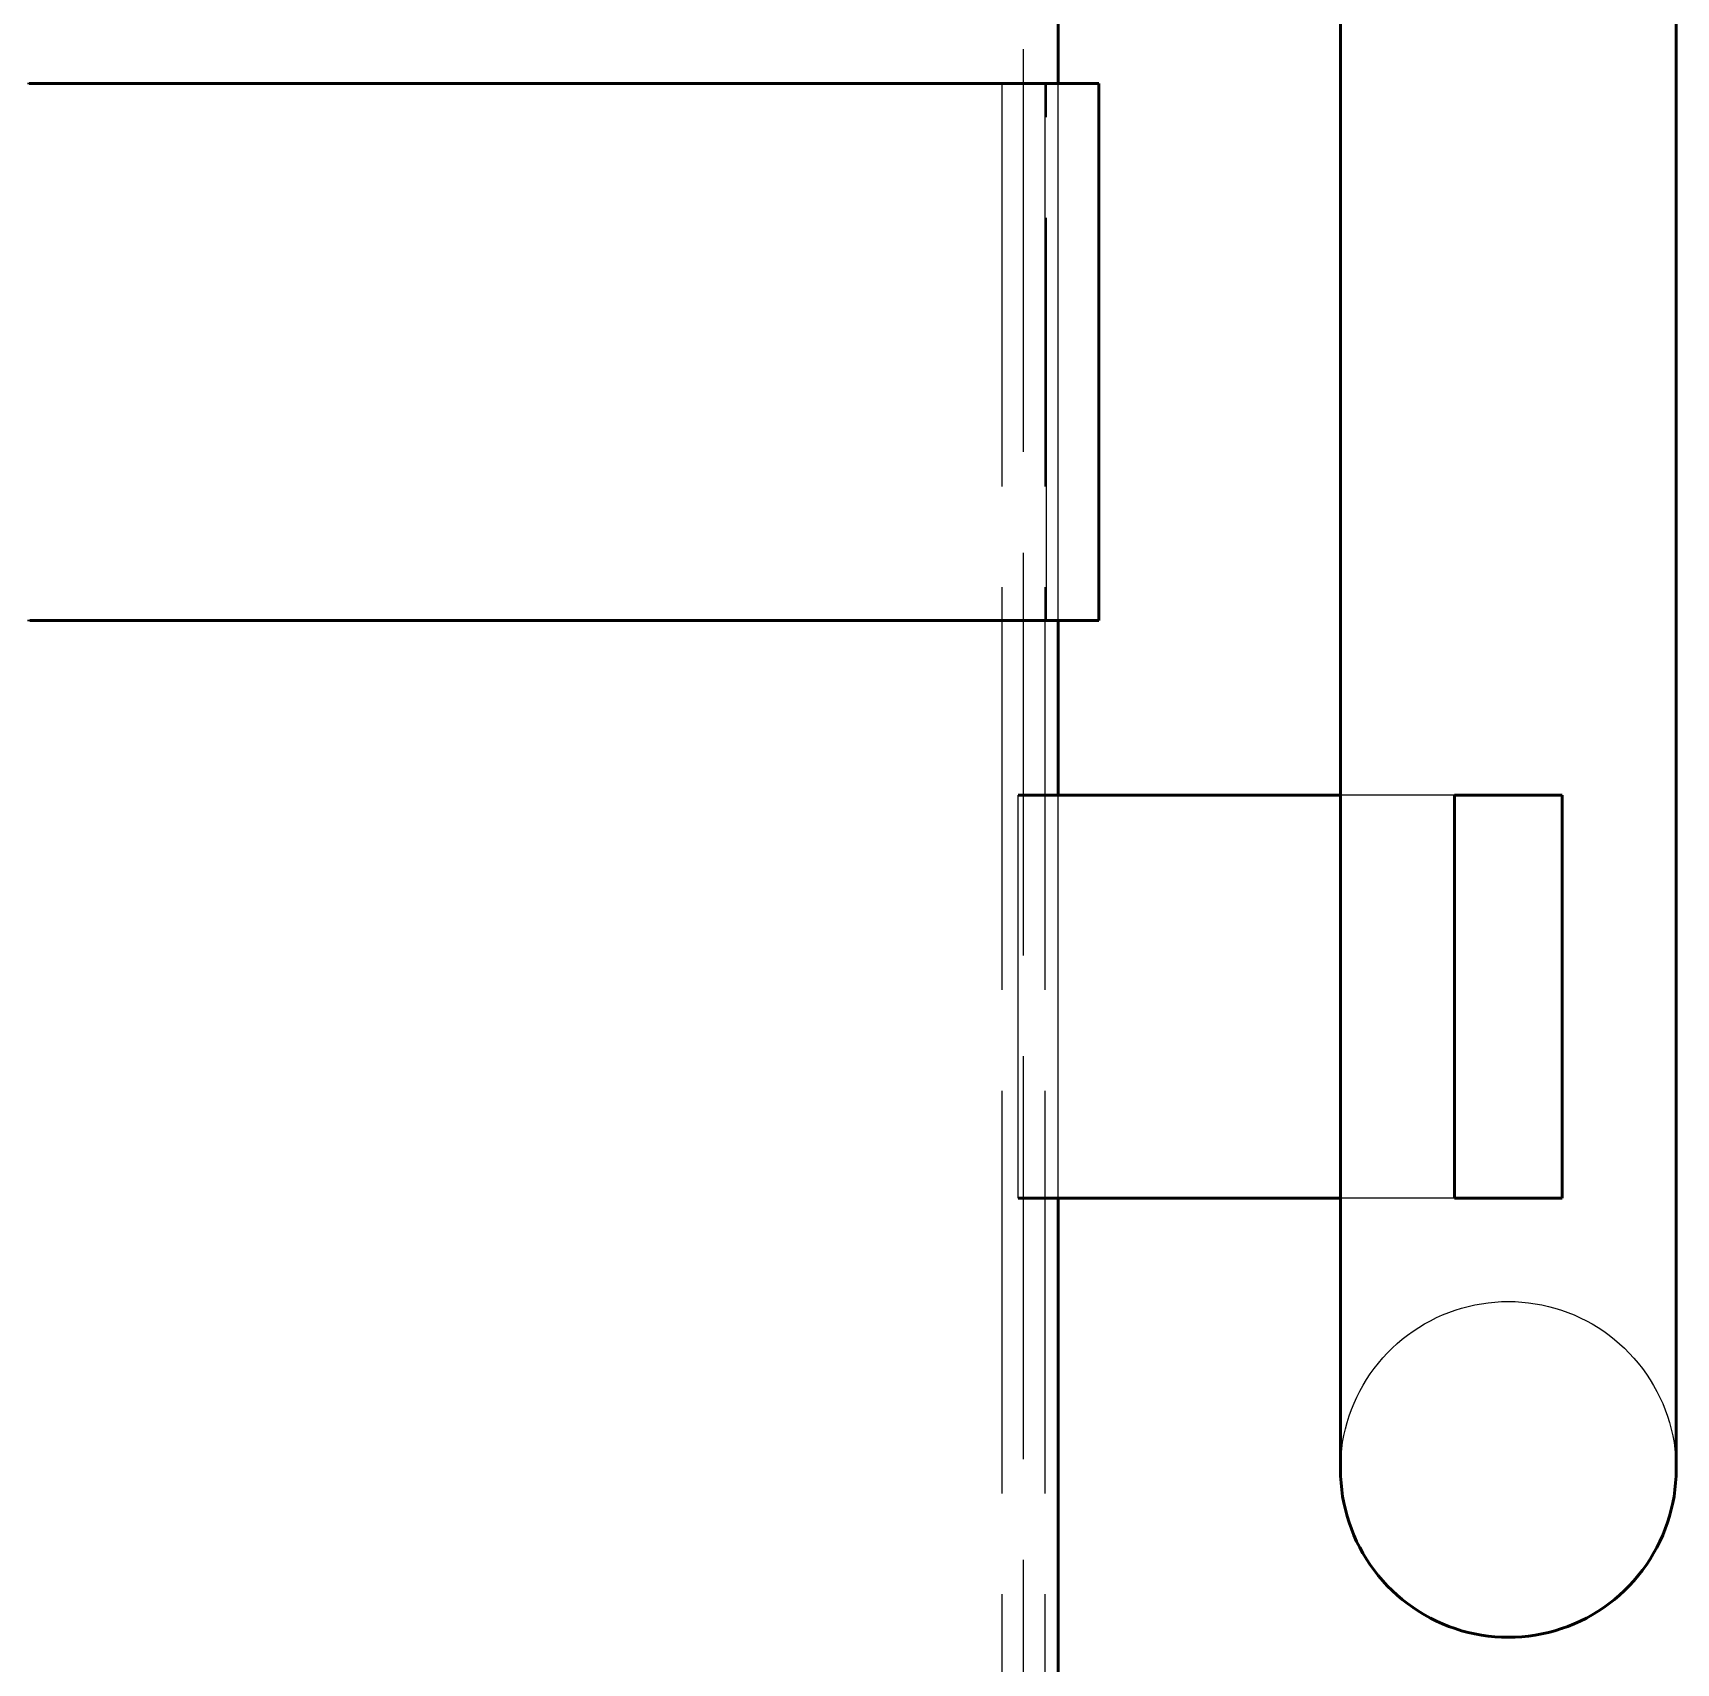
# Model space of a CAD drawing. Header units: millimetres. Extents: x 0 to 594, y 0 to 420.
# Drawn here: x 201.36 to 213.6, y 290.24 to 302.38 of the extents above; entities that cross this region are included whole.
import ezdxf

# ---------------------------------------------------------------- set-up
doc = ezdxf.new("R2010")
doc.units = ezdxf.units.MM
doc.linetypes.add('ISO02-TRAZOS', pattern=[3.75, 3, -0.75])
doc.layers.add('01-VISIBLE', color=7, linetype='CONTINUOUS', lineweight=50)
doc.layers.add('02-OCULTA', color=4, linetype='ISO02-TRAZOS', lineweight=25)

msp = doc.modelspace()

# ---------------------------------------------------------------- linework, layer by layer
at = {"layer": '01-VISIBLE'}
for p, q in [((211.1, 300.48), (211.1, 336)), ((213.6, 300.48), (213.6, 336)), ((208.996, 302), (208.996, 316.74)), ((209.3, 298), (209.3, 302)), ((208.996, 296.7), (208.996, 298)), ((211.1, 296.7), (208.7, 296.7)), ((212.75, 296.7), (211.95, 296.7)), ((211.95, 293.7), (211.95, 296.7)), ((212.75, 293.7), (212.75, 296.7)), ((211.1, 293.7), (208.7, 293.7)), ((208.996, 284.1), (208.996, 293.7)), ((212.75, 293.7), (211.95, 293.7))]:
    msp.add_line(p, q, dxfattribs=at)
for points in [[(209.3, 302), (209.25, 302), (209.2, 302), (209.149, 302), (209.099, 302), (209.049, 302), (208.999, 302), (208.949, 302), (208.899, 302), (208.849, 302), (208.799, 302), (208.749, 302), (208.698, 302), (208.648, 302), (208.598, 302), (208.548, 302), (208.498, 302), (208.448, 302), (208.398, 302), (208.348, 302), (208.298, 302), (208.248, 302), (208.197, 302), (208.147, 302), (208.097, 302), (208.047, 302), (207.997, 302), (207.947, 302), (207.897, 302), (207.847, 302), (207.797, 302), (207.747, 302), (207.696, 302), (207.646, 302), (207.596, 302), (207.546, 302), (207.496, 302), (207.446, 302), (207.396, 302), (207.346, 302), (207.296, 302), (207.246, 302), (207.195, 302), (207.145, 302), (207.095, 302), (207.045, 302), (206.995, 302), (206.945, 302), (206.895, 302), (206.845, 302), (206.795, 302), (206.745, 302), (206.694, 302), (206.644, 302), (206.594, 302), (206.544, 302), (206.494, 302), (206.444, 302), (206.394, 302), (206.344, 302), (206.294, 302), (206.244, 302), (206.193, 302), (206.143, 302), (206.093, 302), (206.043, 302), (205.993, 302), (205.943, 302), (205.893, 302), (205.843, 302), (205.793, 302), (205.743, 302), (205.692, 302), (205.642, 302), (205.592, 302), (205.542, 302), (205.492, 302), (205.442, 302), (205.392, 302), (205.342, 302), (205.292, 302), (205.241, 302), (205.191, 302), (205.141, 302), (205.091, 302), (205.041, 302), (204.991, 302), (204.941, 302), (204.891, 302), (204.841, 302), (204.791, 302), (204.74, 302), (204.69, 302), (204.64, 302), (204.59, 302), (204.54, 302), (204.49, 302), (204.44, 302), (204.39, 302), (204.34, 302), (204.29, 302), (204.239, 302), (204.189, 302), (204.139, 302), (204.089, 302), (204.039, 302), (203.989, 302), (203.939, 302), (203.889, 302), (203.839, 302), (203.789, 302), (203.738, 302), (203.688, 302), (203.638, 302), (203.588, 302), (203.538, 302), (203.488, 302), (203.438, 302), (203.388, 302), (203.338, 302), (203.288, 302), (203.237, 302), (203.187, 302), (203.137, 302), (203.087, 302), (203.037, 302), (202.987, 302), (202.937, 302), (202.887, 302), (202.837, 302), (202.787, 302), (202.736, 302), (202.686, 302), (202.636, 302), (202.586, 302), (202.536, 302), (202.486, 302), (202.436, 302), (202.386, 302), (202.336, 302), (202.286, 302), (202.235, 302), (202.185, 302), (202.135, 302), (202.085, 302), (202.035, 302), (201.985, 302), (201.935, 302), (201.885, 302), (201.835, 302), (201.784, 302), (201.734, 302), (201.684, 302), (201.634, 302), (201.584, 302), (201.534, 302), (201.484, 302), (201.434, 302), (201.384, 302), (201.334, 302)], [(211.1, 300.48), (211.1, 300.43), (211.1, 300.38), (211.1, 300.33), (211.1, 300.28), (211.1, 300.23), (211.1, 300.18), (211.1, 300.13), (211.1, 300.08), (211.1, 300.03), (211.1, 299.98), (211.1, 299.93), (211.1, 299.88), (211.1, 299.83), (211.1, 299.78), (211.1, 299.73), (211.1, 299.68), (211.1, 299.63), (211.1, 299.58), (211.1, 299.53), (211.1, 299.48), (211.1, 299.43), (211.1, 299.38), (211.1, 299.33), (211.1, 299.28), (211.1, 299.23), (211.1, 299.18), (211.1, 299.13), (211.1, 299.08), (211.1, 299.03), (211.1, 298.98), (211.1, 298.93), (211.1, 298.88), (211.1, 298.83), (211.1, 298.78), (211.1, 298.73), (211.1, 298.68), (211.1, 298.63), (211.1, 298.58), (211.1, 298.53), (211.1, 298.48), (211.1, 298.43), (211.1, 298.38), (211.1, 298.33), (211.1, 298.28), (211.1, 298.23), (211.1, 298.18), (211.1, 298.13), (211.1, 298.08), (211.1, 298.03), (211.1, 297.98), (211.1, 297.93), (211.1, 297.88), (211.1, 297.83), (211.1, 297.78), (211.1, 297.73), (211.1, 297.68), (211.1, 297.63), (211.1, 297.58), (211.1, 297.53), (211.1, 297.48), (211.1, 297.43), (211.1, 297.38), (211.1, 297.33), (211.1, 297.28), (211.1, 297.23), (211.1, 297.18), (211.1, 297.13), (211.1, 297.08), (211.1, 297.03), (211.1, 296.98), (211.1, 296.93), (211.1, 296.88), (211.1, 296.83), (211.1, 296.78), (211.1, 296.73), (211.1, 296.68), (211.1, 296.63), (211.1, 296.58), (211.1, 296.53), (211.1, 296.48), (211.1, 296.43), (211.1, 296.38), (211.1, 296.33), (211.1, 296.28), (211.1, 296.23), (211.1, 296.18), (211.1, 296.13), (211.1, 296.08), (211.1, 296.03), (211.1, 295.98), (211.1, 295.93), (211.1, 295.88), (211.1, 295.83), (211.1, 295.78), (211.1, 295.73), (211.1, 295.68), (211.1, 295.63), (211.1, 295.58), (211.1, 295.53), (211.1, 295.48), (211.1, 295.43), (211.1, 295.38), (211.1, 295.33), (211.1, 295.28), (211.1, 295.23), (211.1, 295.18), (211.1, 295.13), (211.1, 295.08), (211.1, 295.03), (211.1, 294.98), (211.1, 294.93), (211.1, 294.88), (211.1, 294.83), (211.1, 294.78), (211.1, 294.73), (211.1, 294.68), (211.1, 294.63), (211.1, 294.58), (211.1, 294.53), (211.1, 294.48), (211.1, 294.43), (211.1, 294.38), (211.1, 294.33), (211.1, 294.28), (211.1, 294.23), (211.1, 294.18), (211.1, 294.13), (211.1, 294.08), (211.1, 294.03), (211.1, 293.98), (211.1, 293.93), (211.1, 293.88), (211.1, 293.83), (211.1, 293.78), (211.1, 293.73), (211.1, 293.68), (211.1, 293.63), (211.1, 293.58), (211.1, 293.53), (211.1, 293.48), (211.1, 293.43), (211.1, 293.38), (211.1, 293.33), (211.1, 293.28), (211.1, 293.23), (211.1, 293.18), (211.1, 293.13), (211.1, 293.08), (211.1, 293.03), (211.1, 292.98), (211.1, 292.93), (211.1, 292.88), (211.1, 292.83), (211.1, 292.78), (211.1, 292.73), (211.1, 292.68), (211.1, 292.63), (211.1, 292.58), (211.1, 292.53), (211.1, 292.48), (211.1, 292.43), (211.1, 292.38), (211.1, 292.33), (211.1, 292.28), (211.1, 292.23), (211.1, 292.18), (211.1, 292.13), (211.1, 292.08), (211.1, 292.03), (211.1, 291.98), (211.1, 291.93), (211.1, 291.88), (211.1, 291.83), (211.1, 291.78), (211.1, 291.73), (211.1, 291.68)], [(213.6, 300.48), (213.6, 300.43), (213.6, 300.379), (213.6, 300.329), (213.6, 300.279), (213.6, 300.229), (213.6, 300.178), (213.6, 300.128), (213.6, 300.078), (213.6, 300.027), (213.6, 299.977), (213.6, 299.927), (213.6, 299.877), (213.6, 299.826), (213.6, 299.776), (213.6, 299.726), (213.6, 299.675), (213.6, 299.625), (213.6, 299.575), (213.6, 299.525), (213.6, 299.474), (213.6, 299.424), (213.6, 299.374), (213.6, 299.323), (213.6, 299.273), (213.6, 299.223), (213.6, 299.173), (213.6, 299.122), (213.6, 299.072), (213.6, 299.022), (213.6, 298.971), (213.6, 298.921), (213.6, 298.871), (213.6, 298.821), (213.6, 298.77), (213.6, 298.72), (213.6, 298.67), (213.6, 298.619), (213.6, 298.569), (213.6, 298.519), (213.6, 298.469), (213.6, 298.418), (213.6, 298.368), (213.6, 298.318), (213.6, 298.267), (213.6, 298.217), (213.6, 298.167), (213.6, 298.117), (213.6, 298.066), (213.6, 298.016), (213.6, 297.966), (213.6, 297.915), (213.6, 297.865), (213.6, 297.815), (213.6, 297.765), (213.6, 297.714), (213.6, 297.664), (213.6, 297.614), (213.6, 297.563), (213.6, 297.513), (213.6, 297.463), (213.6, 297.413), (213.6, 297.362), (213.6, 297.312), (213.6, 297.262), (213.6, 297.211), (213.6, 297.161), (213.6, 297.111), (213.6, 297.061), (213.6, 297.01), (213.6, 296.96), (213.6, 296.91), (213.6, 296.859), (213.6, 296.809), (213.6, 296.759), (213.6, 296.709), (213.6, 296.658), (213.6, 296.608), (213.6, 296.558), (213.6, 296.507), (213.6, 296.457), (213.6, 296.407), (213.6, 296.357), (213.6, 296.306), (213.6, 296.256), (213.6, 296.206), (213.6, 296.155), (213.6, 296.105), (213.6, 296.055), (213.6, 296.005), (213.6, 295.954), (213.6, 295.904), (213.6, 295.854), (213.6, 295.803), (213.6, 295.753), (213.6, 295.703), (213.6, 295.653), (213.6, 295.602), (213.6, 295.552), (213.6, 295.502), (213.6, 295.451), (213.6, 295.401), (213.6, 295.351), (213.6, 295.301), (213.6, 295.25), (213.6, 295.2), (213.6, 295.15), (213.6, 295.099), (213.6, 295.049), (213.6, 294.999), (213.6, 294.949), (213.6, 294.898), (213.6, 294.848), (213.6, 294.798), (213.6, 294.747), (213.6, 294.697), (213.6, 294.647), (213.6, 294.597), (213.6, 294.546), (213.6, 294.496), (213.6, 294.446), (213.6, 294.395), (213.6, 294.345), (213.6, 294.295), (213.6, 294.245), (213.6, 294.194), (213.6, 294.144), (213.6, 294.094), (213.6, 294.043), (213.6, 293.993), (213.6, 293.943), (213.6, 293.893), (213.6, 293.842), (213.6, 293.792), (213.6, 293.742), (213.6, 293.691), (213.6, 293.641), (213.6, 293.591), (213.6, 293.541), (213.6, 293.49), (213.6, 293.44), (213.6, 293.39), (213.6, 293.339), (213.6, 293.289), (213.6, 293.239), (213.6, 293.189), (213.6, 293.138), (213.6, 293.088), (213.6, 293.038), (213.6, 292.987), (213.6, 292.937), (213.6, 292.887), (213.6, 292.837), (213.6, 292.786), (213.6, 292.736), (213.6, 292.686), (213.6, 292.635), (213.6, 292.585), (213.6, 292.535), (213.6, 292.485), (213.6, 292.434), (213.6, 292.384), (213.6, 292.334), (213.6, 292.283), (213.6, 292.233), (213.6, 292.183), (213.6, 292.133), (213.6, 292.082), (213.6, 292.032), (213.6, 291.982), (213.6, 291.931), (213.6, 291.881), (213.6, 291.831), (213.6, 291.781), (213.6, 291.73), (213.6, 291.68)], [(201.339, 298), (201.389, 298), (201.439, 298), (201.489, 298), (201.539, 298), (201.589, 298), (201.639, 298), (201.69, 298), (201.74, 298), (201.79, 298), (201.84, 298), (201.89, 298), (201.94, 298), (201.99, 298), (202.04, 298), (202.09, 298), (202.14, 298), (202.19, 298), (202.24, 298), (202.29, 298), (202.34, 298), (202.39, 298), (202.441, 298), (202.491, 298), (202.541, 298), (202.591, 298), (202.641, 298), (202.691, 298), (202.741, 298), (202.791, 298), (202.841, 298), (202.891, 298), (202.941, 298), (202.991, 298), (203.041, 298), (203.091, 298), (203.141, 298), (203.192, 298), (203.242, 298), (203.292, 298), (203.342, 298), (203.392, 298), (203.442, 298), (203.492, 298), (203.542, 298), (203.592, 298), (203.642, 298), (203.692, 298), (203.742, 298), (203.792, 298), (203.842, 298), (203.892, 298), (203.943, 298), (203.993, 298), (204.043, 298), (204.093, 298), (204.143, 298), (204.193, 298), (204.243, 298), (204.293, 298), (204.343, 298), (204.393, 298), (204.443, 298), (204.493, 298), (204.543, 298), (204.593, 298), (204.643, 298), (204.694, 298), (204.744, 298), (204.794, 298), (204.844, 298), (204.894, 298), (204.944, 298), (204.994, 298), (205.044, 298), (205.094, 298), (205.144, 298), (205.194, 298), (205.244, 298), (205.294, 298), (205.344, 298), (205.394, 298), (205.445, 298), (205.495, 298), (205.545, 298), (205.595, 298), (205.645, 298), (205.695, 298), (205.745, 298), (205.795, 298), (205.845, 298), (205.895, 298), (205.945, 298), (205.995, 298), (206.045, 298), (206.095, 298), (206.145, 298), (206.196, 298), (206.246, 298), (206.296, 298), (206.346, 298), (206.396, 298), (206.446, 298), (206.496, 298), (206.546, 298), (206.596, 298), (206.646, 298), (206.696, 298), (206.746, 298), (206.796, 298), (206.846, 298), (206.897, 298), (206.947, 298), (206.997, 298), (207.047, 298), (207.097, 298), (207.147, 298), (207.197, 298), (207.247, 298), (207.297, 298), (207.347, 298), (207.397, 298), (207.447, 298), (207.497, 298), (207.547, 298), (207.597, 298), (207.648, 298), (207.698, 298), (207.748, 298), (207.798, 298), (207.848, 298), (207.898, 298), (207.948, 298), (207.998, 298), (208.048, 298), (208.098, 298), (208.148, 298), (208.198, 298), (208.248, 298), (208.298, 298), (208.348, 298), (208.399, 298), (208.449, 298), (208.499, 298), (208.549, 298), (208.599, 298), (208.649, 298), (208.699, 298), (208.749, 298), (208.799, 298), (208.849, 298), (208.899, 298), (208.949, 298), (208.999, 298), (209.049, 298), (209.099, 298), (209.15, 298), (209.2, 298), (209.25, 298), (209.3, 298)], [(211.1, 291.683), (211.1, 291.683), (211.1, 291.682), (211.1, 291.682), (211.1, 291.681), (211.1, 291.681), (211.1, 291.68)], [(211.1, 291.68), (211.1, 291.681), (211.1, 291.681), (211.1, 291.682), (211.1, 291.682), (211.1, 291.683), (211.1, 291.683)], [(211.1, 291.68), (211.101, 291.63), (211.104, 291.579), (211.109, 291.529), (211.116, 291.479), (211.125, 291.43), (211.136, 291.381), (211.149, 291.332), (211.164, 291.284), (211.181, 291.237), (211.2, 291.19), (211.22, 291.144), (211.243, 291.099), (211.267, 291.055), (211.293, 291.012), (211.321, 290.97), (211.35, 290.929), (211.381, 290.889), (211.414, 290.851), (211.448, 290.814), (211.484, 290.778), (211.521, 290.744), (211.559, 290.712), (211.599, 290.681), (211.64, 290.651), (211.682, 290.624), (211.725, 290.597), (211.769, 290.573), (211.814, 290.551), (211.86, 290.53), (211.906, 290.511), (211.954, 290.494), (212.002, 290.479), (212.051, 290.466), (212.1, 290.455), (212.149, 290.446), (212.199, 290.439), (212.249, 290.434), (212.299, 290.431), (212.35, 290.43), (212.4, 290.431), (212.45, 290.434), (212.5, 290.439), (212.55, 290.446), (212.6, 290.455), (212.649, 290.466), (212.697, 290.479), (212.746, 290.494), (212.793, 290.511), (212.84, 290.53), (212.886, 290.551), (212.931, 290.573), (212.975, 290.597), (213.018, 290.624), (213.06, 290.651), (213.101, 290.681), (213.14, 290.712), (213.179, 290.744), (213.216, 290.778), (213.251, 290.814), (213.285, 290.851), (213.318, 290.889), (213.349, 290.929), (213.378, 290.97), (213.406, 291.012), (213.432, 291.055), (213.457, 291.099), (213.479, 291.144), (213.5, 291.19), (213.518, 291.237), (213.535, 291.284), (213.55, 291.332), (213.563, 291.381), (213.574, 291.43), (213.584, 291.479), (213.591, 291.529), (213.596, 291.579), (213.599, 291.63), (213.6, 291.68)]]:
    msp.add_lwpolyline(points, dxfattribs=at)
at = {"layer": '02-OCULTA'}
for p, q in [((208.58, 284), (208.58, 337.5)), ((208.9, 284), (208.9, 337.5)), ((208.996, 284.1), (208.996, 337.4)), ((208.74, 284.256), (208.74, 337.244)), ((208.74, 284.256), (208.74, 337.244)), ((211.1, 336), (211.1, 300.48)), ((213.6, 336), (213.6, 300.48)), ((208.91, 298), (208.91, 302)), ((208.996, 298), (208.996, 302)), ((211.95, 296.7), (208.7, 296.7)), ((208.7, 293.7), (208.7, 296.7)), ((208.7, 293.7), (208.7, 296.7)), ((208.996, 293.7), (208.996, 296.7)), ((211.95, 296.7), (211.1, 296.7)), ((212.75, 296.7), (211.95, 296.7)), ((211.95, 296.7), (211.95, 293.7)), ((211.95, 293.7), (211.95, 296.7)), ((211.95, 296.7), (211.95, 293.7)), ((212.75, 293.7), (212.75, 296.7)), ((211.95, 293.7), (208.7, 293.7)), ((211.95, 293.7), (211.1, 293.7)), ((212.75, 293.7), (211.95, 293.7))]:
    msp.add_line(p, q, dxfattribs=at)
for points in [[(201.32, 302), (201.377, 302), (201.433, 302), (201.489, 302), (201.545, 302), (201.601, 302), (201.658, 302), (201.714, 302), (201.77, 302), (201.826, 302), (201.883, 302), (201.939, 302), (201.995, 302), (202.051, 302), (202.107, 302), (202.164, 302), (202.22, 302), (202.276, 302), (202.332, 302), (202.388, 302), (202.445, 302), (202.501, 302), (202.557, 302), (202.613, 302), (202.67, 302), (202.726, 302), (202.782, 302), (202.838, 302), (202.894, 302), (202.951, 302), (203.007, 302), (203.063, 302), (203.119, 302), (203.176, 302), (203.232, 302), (203.288, 302), (203.344, 302), (203.4, 302), (203.457, 302), (203.513, 302), (203.569, 302), (203.625, 302), (203.681, 302), (203.738, 302), (203.794, 302), (203.85, 302), (203.906, 302), (203.963, 302), (204.019, 302), (204.075, 302), (204.131, 302), (204.187, 302), (204.244, 302), (204.3, 302), (204.356, 302), (204.412, 302), (204.469, 302), (204.525, 302), (204.581, 302), (204.637, 302), (204.693, 302), (204.75, 302), (204.806, 302), (204.862, 302), (204.918, 302), (204.974, 302), (205.031, 302), (205.087, 302), (205.143, 302), (205.199, 302), (205.256, 302), (205.312, 302), (205.368, 302), (205.424, 302), (205.48, 302), (205.537, 302), (205.593, 302), (205.649, 302), (205.705, 302), (205.762, 302), (205.818, 302), (205.874, 302), (205.93, 302), (205.986, 302), (206.043, 302), (206.099, 302), (206.155, 302), (206.211, 302), (206.267, 302), (206.324, 302), (206.38, 302), (206.436, 302), (206.492, 302), (206.549, 302), (206.605, 302), (206.661, 302), (206.717, 302), (206.773, 302), (206.83, 302), (206.886, 302), (206.942, 302), (206.998, 302), (207.055, 302), (207.111, 302), (207.167, 302), (207.223, 302), (207.279, 302), (207.336, 302), (207.392, 302), (207.448, 302), (207.504, 302), (207.56, 302), (207.617, 302), (207.673, 302), (207.729, 302), (207.785, 302), (207.842, 302), (207.898, 302), (207.954, 302), (208.01, 302), (208.066, 302), (208.123, 302), (208.179, 302), (208.235, 302), (208.291, 302), (208.348, 302), (208.404, 302), (208.46, 302), (208.516, 302), (208.572, 302), (208.629, 302), (208.685, 302), (208.741, 302), (208.797, 302), (208.853, 302), (208.91, 302)], [(208.91, 302), (208.853, 302), (208.797, 302), (208.741, 302), (208.685, 302), (208.629, 302), (208.572, 302), (208.516, 302), (208.46, 302), (208.404, 302), (208.348, 302), (208.291, 302), (208.235, 302), (208.179, 302), (208.123, 302), (208.066, 302), (208.01, 302), (207.954, 302), (207.898, 302), (207.842, 302), (207.785, 302), (207.729, 302), (207.673, 302), (207.617, 302), (207.56, 302), (207.504, 302), (207.448, 302), (207.392, 302), (207.336, 302), (207.279, 302), (207.223, 302), (207.167, 302), (207.111, 302), (207.055, 302), (206.998, 302), (206.942, 302), (206.886, 302), (206.83, 302), (206.773, 302), (206.717, 302), (206.661, 302), (206.605, 302), (206.549, 302), (206.492, 302), (206.436, 302), (206.38, 302), (206.324, 302), (206.267, 302), (206.211, 302), (206.155, 302), (206.099, 302), (206.043, 302), (205.986, 302), (205.93, 302), (205.874, 302), (205.818, 302), (205.762, 302), (205.705, 302), (205.649, 302), (205.593, 302), (205.537, 302), (205.48, 302), (205.424, 302), (205.368, 302), (205.312, 302), (205.256, 302), (205.199, 302), (205.143, 302), (205.087, 302), (205.031, 302), (204.974, 302), (204.918, 302), (204.862, 302), (204.806, 302), (204.75, 302), (204.693, 302), (204.637, 302), (204.581, 302), (204.525, 302), (204.469, 302), (204.412, 302), (204.356, 302), (204.3, 302), (204.244, 302), (204.187, 302), (204.131, 302), (204.075, 302), (204.019, 302), (203.963, 302), (203.906, 302), (203.85, 302), (203.794, 302), (203.738, 302), (203.681, 302), (203.625, 302), (203.569, 302), (203.513, 302), (203.457, 302), (203.4, 302), (203.344, 302), (203.288, 302), (203.232, 302), (203.176, 302), (203.119, 302), (203.063, 302), (203.007, 302), (202.951, 302), (202.894, 302), (202.838, 302), (202.782, 302), (202.726, 302), (202.67, 302), (202.613, 302), (202.557, 302), (202.501, 302), (202.445, 302), (202.388, 302), (202.332, 302), (202.276, 302), (202.22, 302), (202.164, 302), (202.107, 302), (202.051, 302), (201.995, 302), (201.939, 302), (201.883, 302), (201.826, 302), (201.77, 302), (201.714, 302), (201.658, 302), (201.601, 302), (201.545, 302), (201.489, 302), (201.433, 302), (201.377, 302), (201.32, 302)], [(201.35, 302), (201.407, 302), (201.464, 302), (201.522, 302), (201.579, 302), (201.636, 302), (201.693, 302), (201.75, 302), (201.807, 302), (201.865, 302), (201.922, 302), (201.979, 302), (202.036, 302), (202.093, 302), (202.151, 302), (202.208, 302), (202.265, 302), (202.322, 302), (202.379, 302), (202.437, 302), (202.494, 302), (202.551, 302), (202.608, 302), (202.665, 302), (202.723, 302), (202.78, 302), (202.837, 302), (202.894, 302), (202.951, 302), (203.009, 302), (203.066, 302), (203.123, 302), (203.18, 302), (203.237, 302), (203.294, 302), (203.352, 302), (203.409, 302), (203.466, 302), (203.523, 302), (203.58, 302), (203.638, 302), (203.695, 302), (203.752, 302), (203.809, 302), (203.866, 302), (203.924, 302), (203.981, 302), (204.038, 302), (204.095, 302), (204.152, 302), (204.21, 302), (204.267, 302), (204.324, 302), (204.381, 302), (204.438, 302), (204.496, 302), (204.553, 302), (204.61, 302), (204.667, 302), (204.724, 302), (204.781, 302), (204.839, 302), (204.896, 302), (204.953, 302), (205.01, 302), (205.067, 302), (205.125, 302), (205.182, 302), (205.239, 302), (205.296, 302), (205.353, 302), (205.411, 302), (205.468, 302), (205.525, 302), (205.582, 302), (205.639, 302), (205.697, 302), (205.754, 302), (205.811, 302), (205.868, 302), (205.925, 302), (205.983, 302), (206.04, 302), (206.097, 302), (206.154, 302), (206.211, 302), (206.269, 302), (206.326, 302), (206.383, 302), (206.44, 302), (206.497, 302), (206.554, 302), (206.612, 302), (206.669, 302), (206.726, 302), (206.783, 302), (206.84, 302), (206.898, 302), (206.955, 302), (207.012, 302), (207.069, 302), (207.126, 302), (207.184, 302), (207.241, 302), (207.298, 302), (207.355, 302), (207.412, 302), (207.47, 302), (207.527, 302), (207.584, 302), (207.641, 302), (207.698, 302), (207.756, 302), (207.813, 302), (207.87, 302), (207.927, 302), (207.984, 302), (208.041, 302), (208.099, 302), (208.156, 302), (208.213, 302), (208.27, 302), (208.327, 302), (208.385, 302), (208.442, 302), (208.499, 302), (208.556, 302), (208.613, 302), (208.671, 302), (208.728, 302), (208.785, 302), (208.842, 302), (208.899, 302), (208.957, 302), (209.014, 302), (209.071, 302), (209.128, 302), (209.185, 302), (209.243, 302), (209.3, 302)], [(211.1, 300.48), (211.1, 300.43), (211.1, 300.379), (211.1, 300.329), (211.1, 300.279), (211.1, 300.229), (211.1, 300.178), (211.1, 300.128), (211.1, 300.078), (211.1, 300.028), (211.1, 299.977), (211.1, 299.927), (211.1, 299.877), (211.1, 299.827), (211.1, 299.776), (211.1, 299.726), (211.1, 299.676), (211.1, 299.625), (211.1, 299.575), (211.1, 299.525), (211.1, 299.475), (211.1, 299.424), (211.1, 299.374), (211.1, 299.324), (211.1, 299.274), (211.1, 299.223), (211.1, 299.173), (211.1, 299.123), (211.1, 299.072), (211.1, 299.022), (211.1, 298.972), (211.1, 298.922), (211.1, 298.871), (211.1, 298.821), (211.1, 298.771), (211.1, 298.721), (211.1, 298.67), (211.1, 298.62), (211.1, 298.57), (211.1, 298.52), (211.1, 298.469), (211.1, 298.419), (211.1, 298.369), (211.1, 298.318), (211.1, 298.268), (211.1, 298.218), (211.1, 298.168), (211.1, 298.117), (211.1, 298.067), (211.1, 298.017), (211.1, 297.967), (211.1, 297.916), (211.1, 297.866), (211.1, 297.816), (211.1, 297.766), (211.1, 297.715), (211.1, 297.665), (211.1, 297.615), (211.1, 297.564), (211.1, 297.514), (211.1, 297.464), (211.1, 297.414), (211.1, 297.363), (211.1, 297.313), (211.1, 297.263), (211.1, 297.213), (211.1, 297.162), (211.1, 297.112), (211.1, 297.062), (211.1, 297.011), (211.1, 296.961), (211.1, 296.911), (211.1, 296.861), (211.1, 296.81), (211.1, 296.76), (211.1, 296.71), (211.1, 296.66), (211.1, 296.609), (211.1, 296.559), (211.1, 296.509), (211.1, 296.459), (211.1, 296.408), (211.1, 296.358), (211.1, 296.308), (211.1, 296.257), (211.1, 296.207), (211.1, 296.157), (211.1, 296.107), (211.1, 296.056), (211.1, 296.006), (211.1, 295.956), (211.1, 295.906), (211.1, 295.855), (211.1, 295.805), (211.1, 295.755), (211.1, 295.704), (211.1, 295.654), (211.1, 295.604), (211.1, 295.554), (211.1, 295.503), (211.1, 295.453), (211.1, 295.403), (211.1, 295.353), (211.1, 295.302), (211.1, 295.252), (211.1, 295.202), (211.1, 295.152), (211.1, 295.101), (211.1, 295.051), (211.1, 295.001), (211.1, 294.95), (211.1, 294.9), (211.1, 294.85), (211.1, 294.8), (211.1, 294.749), (211.1, 294.699), (211.1, 294.649), (211.1, 294.599), (211.1, 294.548), (211.1, 294.498), (211.1, 294.448), (211.1, 294.398), (211.1, 294.347), (211.1, 294.297), (211.1, 294.247), (211.1, 294.196), (211.1, 294.146), (211.1, 294.096), (211.1, 294.046), (211.1, 293.995), (211.1, 293.945), (211.1, 293.895), (211.1, 293.845), (211.1, 293.794), (211.1, 293.744), (211.1, 293.694), (211.1, 293.643), (211.1, 293.593), (211.1, 293.543), (211.1, 293.493), (211.1, 293.442), (211.1, 293.392), (211.1, 293.342), (211.1, 293.292), (211.1, 293.241), (211.1, 293.191), (211.1, 293.141), (211.1, 293.091), (211.1, 293.04), (211.1, 292.99), (211.1, 292.94), (211.1, 292.889), (211.1, 292.839), (211.1, 292.789), (211.1, 292.739), (211.1, 292.688), (211.1, 292.638), (211.1, 292.588), (211.1, 292.538), (211.1, 292.487), (211.1, 292.437), (211.1, 292.387), (211.1, 292.337), (211.1, 292.286), (211.1, 292.236), (211.1, 292.186), (211.1, 292.135), (211.1, 292.085), (211.1, 292.035), (211.1, 291.985), (211.1, 291.934), (211.1, 291.884), (211.1, 291.834), (211.1, 291.784), (211.1, 291.733), (211.1, 291.683)], [(213.6, 300.48), (213.6, 300.43), (213.6, 300.379), (213.6, 300.329), (213.6, 300.279), (213.6, 300.229), (213.6, 300.178), (213.6, 300.128), (213.6, 300.078), (213.6, 300.027), (213.6, 299.977), (213.6, 299.927), (213.6, 299.877), (213.6, 299.826), (213.6, 299.776), (213.6, 299.726), (213.6, 299.675), (213.6, 299.625), (213.6, 299.575), (213.6, 299.525), (213.6, 299.474), (213.6, 299.424), (213.6, 299.374), (213.6, 299.323), (213.6, 299.273), (213.6, 299.223), (213.6, 299.173), (213.6, 299.122), (213.6, 299.072), (213.6, 299.022), (213.6, 298.971), (213.6, 298.921), (213.6, 298.871), (213.6, 298.821), (213.6, 298.77), (213.6, 298.72), (213.6, 298.67), (213.6, 298.619), (213.6, 298.569), (213.6, 298.519), (213.6, 298.469), (213.6, 298.418), (213.6, 298.368), (213.6, 298.318), (213.6, 298.267), (213.6, 298.217), (213.6, 298.167), (213.6, 298.117), (213.6, 298.066), (213.6, 298.016), (213.6, 297.966), (213.6, 297.915), (213.6, 297.865), (213.6, 297.815), (213.6, 297.765), (213.6, 297.714), (213.6, 297.664), (213.6, 297.614), (213.6, 297.563), (213.6, 297.513), (213.6, 297.463), (213.6, 297.413), (213.6, 297.362), (213.6, 297.312), (213.6, 297.262), (213.6, 297.211), (213.6, 297.161), (213.6, 297.111), (213.6, 297.061), (213.6, 297.01), (213.6, 296.96), (213.6, 296.91), (213.6, 296.859), (213.6, 296.809), (213.6, 296.759), (213.6, 296.709), (213.6, 296.658), (213.6, 296.608), (213.6, 296.558), (213.6, 296.507), (213.6, 296.457), (213.6, 296.407), (213.6, 296.357), (213.6, 296.306), (213.6, 296.256), (213.6, 296.206), (213.6, 296.155), (213.6, 296.105), (213.6, 296.055), (213.6, 296.005), (213.6, 295.954), (213.6, 295.904), (213.6, 295.854), (213.6, 295.803), (213.6, 295.753), (213.6, 295.703), (213.6, 295.653), (213.6, 295.602), (213.6, 295.552), (213.6, 295.502), (213.6, 295.451), (213.6, 295.401), (213.6, 295.351), (213.6, 295.301), (213.6, 295.25), (213.6, 295.2), (213.6, 295.15), (213.6, 295.099), (213.6, 295.049), (213.6, 294.999), (213.6, 294.949), (213.6, 294.898), (213.6, 294.848), (213.6, 294.798), (213.6, 294.747), (213.6, 294.697), (213.6, 294.647), (213.6, 294.597), (213.6, 294.546), (213.6, 294.496), (213.6, 294.446), (213.6, 294.395), (213.6, 294.345), (213.6, 294.295), (213.6, 294.245), (213.6, 294.194), (213.6, 294.144), (213.6, 294.094), (213.6, 294.043), (213.6, 293.993), (213.6, 293.943), (213.6, 293.893), (213.6, 293.842), (213.6, 293.792), (213.6, 293.742), (213.6, 293.691), (213.6, 293.641), (213.6, 293.591), (213.6, 293.541), (213.6, 293.49), (213.6, 293.44), (213.6, 293.39), (213.6, 293.339), (213.6, 293.289), (213.6, 293.239), (213.6, 293.189), (213.6, 293.138), (213.6, 293.088), (213.6, 293.038), (213.6, 292.987), (213.6, 292.937), (213.6, 292.887), (213.6, 292.837), (213.6, 292.786), (213.6, 292.736), (213.6, 292.686), (213.6, 292.635), (213.6, 292.585), (213.6, 292.535), (213.6, 292.485), (213.6, 292.434), (213.6, 292.384), (213.6, 292.334), (213.6, 292.283), (213.6, 292.233), (213.6, 292.183), (213.6, 292.133), (213.6, 292.082), (213.6, 292.032), (213.6, 291.982), (213.6, 291.931), (213.6, 291.881), (213.6, 291.831), (213.6, 291.781), (213.6, 291.73), (213.6, 291.68)], [(201.32, 298), (201.377, 298), (201.433, 298), (201.489, 298), (201.545, 298), (201.601, 298), (201.658, 298), (201.714, 298), (201.77, 298), (201.826, 298), (201.883, 298), (201.939, 298), (201.995, 298), (202.051, 298), (202.107, 298), (202.164, 298), (202.22, 298), (202.276, 298), (202.332, 298), (202.388, 298), (202.445, 298), (202.501, 298), (202.557, 298), (202.613, 298), (202.67, 298), (202.726, 298), (202.782, 298), (202.838, 298), (202.894, 298), (202.951, 298), (203.007, 298), (203.063, 298), (203.119, 298), (203.176, 298), (203.232, 298), (203.288, 298), (203.344, 298), (203.4, 298), (203.457, 298), (203.513, 298), (203.569, 298), (203.625, 298), (203.681, 298), (203.738, 298), (203.794, 298), (203.85, 298), (203.906, 298), (203.963, 298), (204.019, 298), (204.075, 298), (204.131, 298), (204.187, 298), (204.244, 298), (204.3, 298), (204.356, 298), (204.412, 298), (204.469, 298), (204.525, 298), (204.581, 298), (204.637, 298), (204.693, 298), (204.75, 298), (204.806, 298), (204.862, 298), (204.918, 298), (204.974, 298), (205.031, 298), (205.087, 298), (205.143, 298), (205.199, 298), (205.256, 298), (205.312, 298), (205.368, 298), (205.424, 298), (205.48, 298), (205.537, 298), (205.593, 298), (205.649, 298), (205.705, 298), (205.762, 298), (205.818, 298), (205.874, 298), (205.93, 298), (205.986, 298), (206.043, 298), (206.099, 298), (206.155, 298), (206.211, 298), (206.267, 298), (206.324, 298), (206.38, 298), (206.436, 298), (206.492, 298), (206.549, 298), (206.605, 298), (206.661, 298), (206.717, 298), (206.773, 298), (206.83, 298), (206.886, 298), (206.942, 298), (206.998, 298), (207.055, 298), (207.111, 298), (207.167, 298), (207.223, 298), (207.279, 298), (207.336, 298), (207.392, 298), (207.448, 298), (207.504, 298), (207.56, 298), (207.617, 298), (207.673, 298), (207.729, 298), (207.785, 298), (207.842, 298), (207.898, 298), (207.954, 298), (208.01, 298), (208.066, 298), (208.123, 298), (208.179, 298), (208.235, 298), (208.291, 298), (208.348, 298), (208.404, 298), (208.46, 298), (208.516, 298), (208.572, 298), (208.629, 298), (208.685, 298), (208.741, 298), (208.797, 298), (208.853, 298), (208.91, 298)], [(208.91, 298), (208.853, 298), (208.797, 298), (208.741, 298), (208.685, 298), (208.629, 298), (208.572, 298), (208.516, 298), (208.46, 298), (208.404, 298), (208.348, 298), (208.291, 298), (208.235, 298), (208.179, 298), (208.123, 298), (208.066, 298), (208.01, 298), (207.954, 298), (207.898, 298), (207.842, 298), (207.785, 298), (207.729, 298), (207.673, 298), (207.617, 298), (207.56, 298), (207.504, 298), (207.448, 298), (207.392, 298), (207.336, 298), (207.279, 298), (207.223, 298), (207.167, 298), (207.111, 298), (207.055, 298), (206.998, 298), (206.942, 298), (206.886, 298), (206.83, 298), (206.773, 298), (206.717, 298), (206.661, 298), (206.605, 298), (206.549, 298), (206.492, 298), (206.436, 298), (206.38, 298), (206.324, 298), (206.267, 298), (206.211, 298), (206.155, 298), (206.099, 298), (206.043, 298), (205.986, 298), (205.93, 298), (205.874, 298), (205.818, 298), (205.762, 298), (205.705, 298), (205.649, 298), (205.593, 298), (205.537, 298), (205.48, 298), (205.424, 298), (205.368, 298), (205.312, 298), (205.256, 298), (205.199, 298), (205.143, 298), (205.087, 298), (205.031, 298), (204.974, 298), (204.918, 298), (204.862, 298), (204.806, 298), (204.75, 298), (204.693, 298), (204.637, 298), (204.581, 298), (204.525, 298), (204.469, 298), (204.412, 298), (204.356, 298), (204.3, 298), (204.244, 298), (204.187, 298), (204.131, 298), (204.075, 298), (204.019, 298), (203.963, 298), (203.906, 298), (203.85, 298), (203.794, 298), (203.738, 298), (203.681, 298), (203.625, 298), (203.569, 298), (203.513, 298), (203.457, 298), (203.4, 298), (203.344, 298), (203.288, 298), (203.232, 298), (203.176, 298), (203.119, 298), (203.063, 298), (203.007, 298), (202.951, 298), (202.894, 298), (202.838, 298), (202.782, 298), (202.726, 298), (202.67, 298), (202.613, 298), (202.557, 298), (202.501, 298), (202.445, 298), (202.388, 298), (202.332, 298), (202.276, 298), (202.22, 298), (202.164, 298), (202.107, 298), (202.051, 298), (201.995, 298), (201.939, 298), (201.883, 298), (201.826, 298), (201.77, 298), (201.714, 298), (201.658, 298), (201.601, 298), (201.545, 298), (201.489, 298), (201.433, 298), (201.377, 298), (201.32, 298)], [(209.3, 298), (209.243, 298), (209.185, 298), (209.128, 298), (209.071, 298), (209.014, 298), (208.957, 298), (208.899, 298), (208.842, 298), (208.785, 298), (208.728, 298), (208.671, 298), (208.613, 298), (208.556, 298), (208.499, 298), (208.442, 298), (208.385, 298), (208.327, 298), (208.27, 298), (208.213, 298), (208.156, 298), (208.099, 298), (208.041, 298), (207.984, 298), (207.927, 298), (207.87, 298), (207.813, 298), (207.756, 298), (207.698, 298), (207.641, 298), (207.584, 298), (207.527, 298), (207.47, 298), (207.412, 298), (207.355, 298), (207.298, 298), (207.241, 298), (207.184, 298), (207.126, 298), (207.069, 298), (207.012, 298), (206.955, 298), (206.898, 298), (206.84, 298), (206.783, 298), (206.726, 298), (206.669, 298), (206.612, 298), (206.554, 298), (206.497, 298), (206.44, 298), (206.383, 298), (206.326, 298), (206.269, 298), (206.211, 298), (206.154, 298), (206.097, 298), (206.04, 298), (205.983, 298), (205.925, 298), (205.868, 298), (205.811, 298), (205.754, 298), (205.697, 298), (205.639, 298), (205.582, 298), (205.525, 298), (205.468, 298), (205.411, 298), (205.353, 298), (205.296, 298), (205.239, 298), (205.182, 298), (205.125, 298), (205.067, 298), (205.01, 298), (204.953, 298), (204.896, 298), (204.839, 298), (204.781, 298), (204.724, 298), (204.667, 298), (204.61, 298), (204.553, 298), (204.496, 298), (204.438, 298), (204.381, 298), (204.324, 298), (204.267, 298), (204.21, 298), (204.152, 298), (204.095, 298), (204.038, 298), (203.981, 298), (203.924, 298), (203.866, 298), (203.809, 298), (203.752, 298), (203.695, 298), (203.638, 298), (203.58, 298), (203.523, 298), (203.466, 298), (203.409, 298), (203.352, 298), (203.294, 298), (203.237, 298), (203.18, 298), (203.123, 298), (203.066, 298), (203.009, 298), (202.951, 298), (202.894, 298), (202.837, 298), (202.78, 298), (202.723, 298), (202.665, 298), (202.608, 298), (202.551, 298), (202.494, 298), (202.437, 298), (202.379, 298), (202.322, 298), (202.265, 298), (202.208, 298), (202.151, 298), (202.093, 298), (202.036, 298), (201.979, 298), (201.922, 298), (201.865, 298), (201.807, 298), (201.75, 298), (201.693, 298), (201.636, 298), (201.579, 298), (201.522, 298), (201.464, 298), (201.407, 298), (201.35, 298)], [(211.1, 291.683), (211.101, 291.733), (211.104, 291.783), (211.109, 291.833), (211.116, 291.883), (211.125, 291.933), (211.137, 291.982), (211.15, 292.03), (211.165, 292.078), (211.182, 292.125), (211.201, 292.172), (211.221, 292.218), (211.244, 292.263), (211.268, 292.307), (211.294, 292.35), (211.322, 292.392), (211.351, 292.432), (211.383, 292.472), (211.415, 292.51), (211.449, 292.547), (211.485, 292.583), (211.522, 292.617), (211.56, 292.649), (211.6, 292.68), (211.641, 292.709), (211.683, 292.737), (211.726, 292.763), (211.77, 292.787), (211.815, 292.81), (211.86, 292.83), (211.907, 292.849), (211.954, 292.866), (212.002, 292.881), (212.051, 292.894), (212.1, 292.905), (212.15, 292.914), (212.199, 292.921), (212.249, 292.926), (212.299, 292.929), (212.35, 292.93)], [(212.35, 292.93), (212.4, 292.929), (212.45, 292.926), (212.5, 292.921), (212.55, 292.914), (212.6, 292.905), (212.649, 292.894), (212.697, 292.881), (212.746, 292.866), (212.793, 292.849), (212.84, 292.83), (212.886, 292.809), (212.931, 292.787), (212.975, 292.763), (213.018, 292.736), (213.06, 292.709), (213.101, 292.679), (213.14, 292.648), (213.179, 292.616), (213.216, 292.582), (213.251, 292.546), (213.285, 292.509), (213.318, 292.471), (213.349, 292.431), (213.378, 292.39), (213.406, 292.348), (213.432, 292.305), (213.457, 292.261), (213.479, 292.216), (213.5, 292.17), (213.518, 292.123), (213.535, 292.076), (213.55, 292.028), (213.563, 291.979), (213.574, 291.93), (213.584, 291.881), (213.591, 291.831), (213.596, 291.781), (213.599, 291.73), (213.6, 291.68)]]:
    msp.add_lwpolyline(points, dxfattribs=at)

doc.saveas('drawing.dxf')
